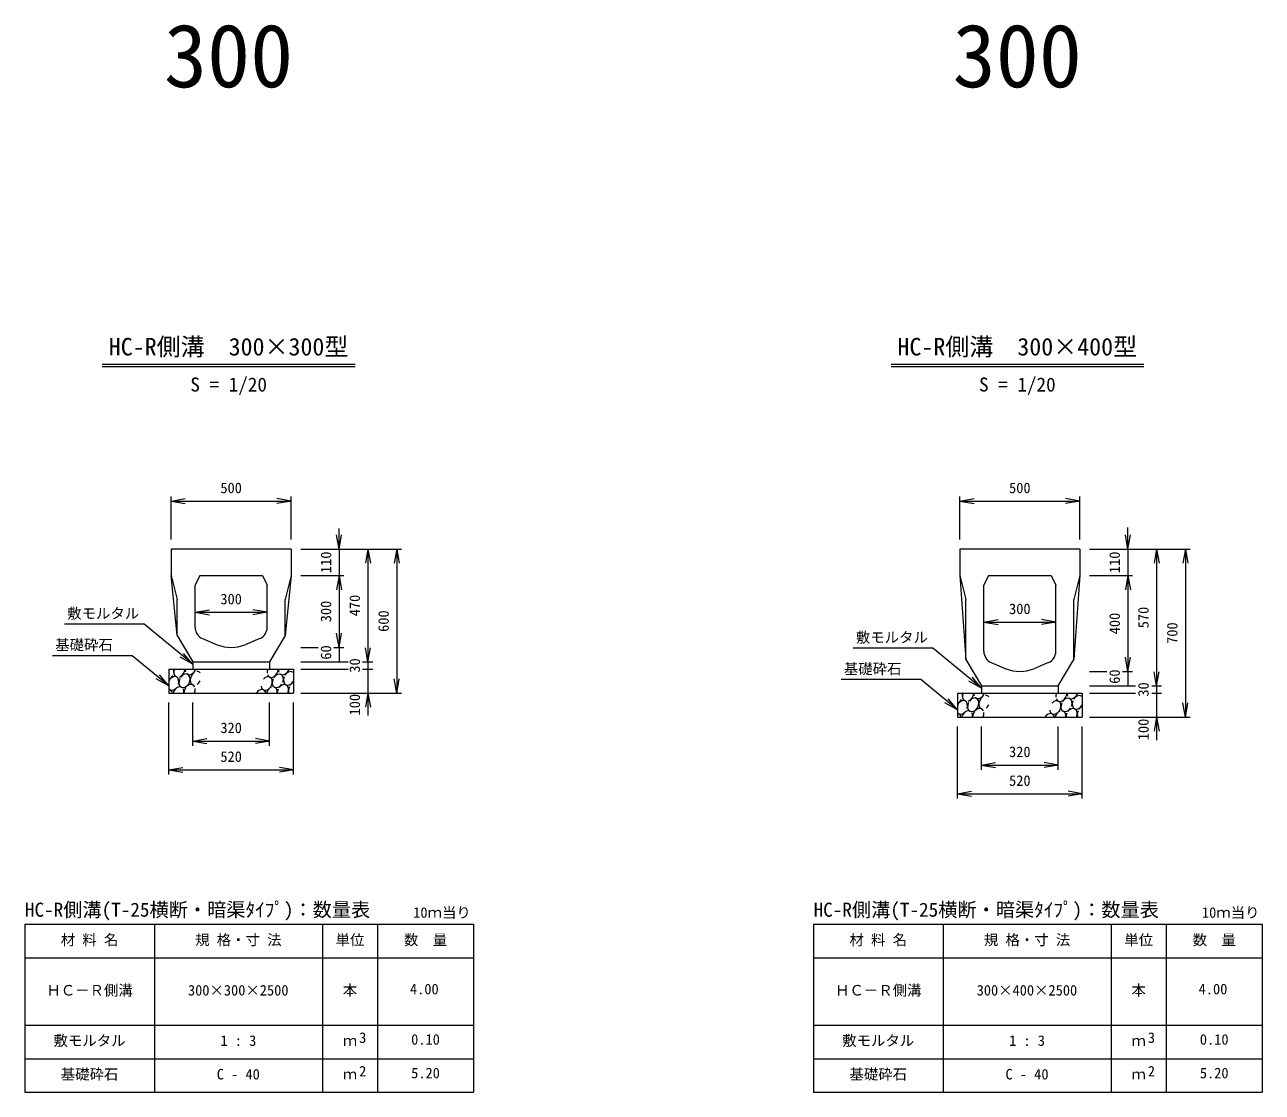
# Model space of a CAD drawing. Units: millimetres, scale not verified. Extents: x 5662 to 21676, y 2831 to 15264.
# Drawn here: x 5662 to 10818, y 2831 to 7281 of the extents above; entities that cross this region are included whole.
import ezdxf
from ezdxf.enums import TextEntityAlignment as Align

# ---------------------------------------------------------------- set-up
doc = ezdxf.new("R2010")
doc.units = ezdxf.units.MM
doc.header["$LTSCALE"] = 20
doc.layers.add('0_2', color=4, linetype='Continuous', lineweight=18)
doc.styles.add('ＭＳ ゴシック-5.0-0.0', font='')
doc.styles.get('ＭＳ ゴシック-5.0-0.0').set_extended_font_data('ＭＳ ゴシック-5.0-0.0')

msp = doc.modelspace()

# ---------------------------------------------------------------- linework, layer by layer
at = {"layer": '0_2'}
for p, q in [((5984.91, 5866.11), (7038.5, 5866.11)), ((5984.91, 5856.11), (7038.5, 5856.11)), ((9271.05, 5866.11), (10324.63, 5866.11)), ((9271.05, 5856.11), (10324.63, 5856.11)), ((6271.71, 5135.11), (6271.71, 5315.11)), ((6771.71, 5135.11), (6771.71, 5315.11)), ((9557.84, 5135.11), (9557.84, 5315.11)), ((10057.84, 5135.11), (10057.84, 5315.11)), ((6271.71, 5295.11), (6330.79, 5305.53)), ((6271.71, 5295.11), (6330.79, 5284.69)), ((6271.71, 5295.11), (6771.71, 5295.11)), ((6771.71, 5295.11), (6712.62, 5305.53)), ((6771.71, 5295.11), (6712.62, 5284.69)), ((9557.84, 5295.11), (9616.93, 5305.53)), ((9557.84, 5295.11), (9616.93, 5284.69)), ((9557.84, 5295.11), (10057.84, 5295.11)), ((10057.84, 5295.11), (9998.75, 5305.53)), ((10057.84, 5295.11), (9998.75, 5284.69)), ((6971.71, 5095.11), (6971.71, 5180.89)), ((10257.84, 5095.11), (10257.84, 5185.5)), ((6971.71, 5095.11), (6961.29, 5154.2)), ((6971.71, 5095.11), (6982.12, 5154.2)), ((10257.84, 5095.11), (10247.42, 5154.2)), ((10257.84, 5095.11), (10268.26, 5154.2)), ((6811.71, 5095.11), (7231.71, 5095.11)), ((6971.71, 5095.11), (6971.71, 4985.11)), ((7091.71, 5095.11), (7081.29, 5036.02)), ((7091.71, 5095.11), (7102.12, 5036.02)), ((7091.71, 5095.11), (7091.71, 4625.11)), ((7211.71, 5095.11), (7201.29, 5036.02)), ((7211.71, 5095.11), (7222.12, 5036.02)), ((7211.71, 5095.11), (7211.71, 4495.11)), ((10097.84, 5095.11), (10517.84, 5095.11)), ((10257.84, 5095.11), (10257.84, 4985.11)), ((10377.84, 5095.11), (10367.42, 5036.02)), ((10377.84, 5095.11), (10388.26, 5036.02)), ((10377.84, 5095.11), (10377.84, 4525.11)), ((10497.84, 5095.11), (10487.42, 5036.02)), ((10497.84, 5095.11), (10508.26, 5036.02)), ((10497.84, 5095.11), (10497.84, 4395.11)), ((6296.71, 4735.11), (6271.71, 4985.11)), ((6771.71, 4985.11), (6746.71, 4735.11)), ((6811.71, 4985.11), (6991.71, 4985.11)), ((6971.71, 4985.11), (6961.29, 4926.02)), ((6971.71, 4985.11), (6982.12, 4926.02)), ((6971.71, 4985.11), (6971.71, 4685.11)), ((9557.84, 4985.11), (9582.84, 4635.11)), ((10057.84, 4985.11), (10032.84, 4635.11)), ((10097.84, 4985.11), (10277.84, 4985.11)), ((10257.84, 4985.11), (10247.42, 4926.02)), ((10257.84, 4985.11), (10268.26, 4926.02)), ((10257.84, 4985.11), (10257.84, 4585.11)), ((6371.71, 4831.87), (6430.79, 4842.29)), ((6371.71, 4831.87), (6430.79, 4821.45)), ((6371.71, 4831.87), (6671.71, 4831.87)), ((6671.71, 4831.87), (6612.62, 4842.29)), ((6671.71, 4831.87), (6612.62, 4821.45)), ((9657.84, 4791.01), (9716.93, 4801.43)), ((9957.84, 4791.01), (9898.75, 4801.43)), ((6158.66, 4782.12), (5827.17, 4782.12)), ((6361.71, 4615.11), (6158.66, 4782.12)), ((6971.71, 4685.11), (6961.29, 4744.2)), ((6971.71, 4685.11), (6982.12, 4744.2)), ((9657.84, 4791.01), (9716.93, 4780.59)), ((9657.84, 4791.01), (9957.84, 4791.01)), ((9957.84, 4791.01), (9898.75, 4780.59)), ((6108.66, 4650.99), (5777.17, 4650.99)), ((6261.71, 4525.11), (6108.66, 4650.99)), ((6361.71, 4615.11), (6309.45, 4644.6)), ((6361.71, 4615.11), (6322.69, 4660.69)), ((6811.71, 4685.11), (6884.28, 4685.11)), ((6949.63, 4685.11), (6991.71, 4685.11)), ((6971.71, 4685.11), (6971.71, 4625.11)), ((7091.71, 4625.11), (7081.29, 4684.2)), ((7091.71, 4625.11), (7102.12, 4684.2)), ((9444.79, 4682.12), (9113.31, 4682.12)), ((9647.84, 4515.11), (9444.79, 4682.12)), ((10257.84, 4585.11), (10247.42, 4644.2)), ((10257.84, 4585.11), (10268.26, 4644.2)), ((6811.71, 4625.11), (7009.29, 4625.11)), ((6811.71, 4595.11), (7009.29, 4595.11)), ((7068.96, 4625.11), (7111.71, 4625.11)), ((7068.96, 4595.11), (7111.71, 4595.11)), ((7091.71, 4625.11), (7091.71, 4595.11)), ((7091.71, 4595.11), (7091.71, 4495.11)), ((6261.71, 4525.11), (6209.45, 4554.6)), ((6261.71, 4525.11), (6222.69, 4570.69)), ((7211.71, 4495.11), (7201.29, 4554.2)), ((7211.71, 4495.11), (7222.12, 4554.2)), ((9394.79, 4550.99), (9063.31, 4550.99)), ((9547.84, 4425.11), (9394.79, 4550.99)), ((9647.84, 4515.11), (9595.59, 4544.6)), ((9647.84, 4515.11), (9608.82, 4560.69)), ((10097.84, 4585.11), (10170.41, 4585.11)), ((10235.76, 4585.11), (10277.84, 4585.11)), ((10257.84, 4585.11), (10257.84, 4525.11)), ((10377.84, 4525.11), (10367.42, 4584.2)), ((10377.84, 4525.11), (10388.26, 4584.2)), ((6811.71, 4495.11), (7231.71, 4495.11)), ((7091.71, 4495.11), (7081.29, 4436.02)), ((7091.71, 4495.11), (7091.71, 4401.81)), ((7091.71, 4495.11), (7102.12, 4436.02)), ((10097.84, 4525.11), (10289.75, 4525.11)), ((10097.84, 4495.11), (10289.75, 4495.11)), ((10357.94, 4525.11), (10397.84, 4525.11)), ((10357.94, 4495.11), (10397.84, 4495.11)), ((10377.84, 4525.11), (10377.84, 4495.11)), ((10377.84, 4495.11), (10377.84, 4395.11)), ((6261.71, 4155.11), (6261.71, 4455.11)), ((6361.71, 4275.11), (6361.71, 4455.11)), ((6681.71, 4275.11), (6681.71, 4455.11)), ((6781.71, 4155.11), (6781.71, 4455.11)), ((9547.84, 4425.11), (9495.59, 4454.6)), ((9547.84, 4425.11), (9508.82, 4470.69)), ((10497.84, 4395.11), (10487.42, 4454.2)), ((10497.84, 4395.11), (10508.26, 4454.2)), ((10097.84, 4395.11), (10517.84, 4395.11)), ((10377.84, 4395.11), (10367.42, 4336.02)), ((10377.84, 4395.11), (10377.84, 4298.45)), ((10377.84, 4395.11), (10388.26, 4336.02)), ((9547.84, 4055.11), (9547.84, 4355.11)), ((9647.84, 4175.11), (9647.84, 4355.11)), ((9967.84, 4175.11), (9967.84, 4355.11)), ((10067.84, 4055.11), (10067.84, 4355.11)), ((6361.71, 4295.11), (6420.79, 4305.53)), ((6361.71, 4295.11), (6420.79, 4284.69)), ((6361.71, 4295.11), (6681.71, 4295.11)), ((6681.71, 4295.11), (6622.62, 4305.53)), ((6681.71, 4295.11), (6622.62, 4284.69)), ((6261.71, 4175.11), (6320.79, 4185.53)), ((6781.71, 4175.11), (6722.62, 4185.53)), ((9647.84, 4195.11), (9706.93, 4205.53)), ((9647.84, 4195.11), (9706.93, 4184.69)), ((9647.84, 4195.11), (9967.84, 4195.11)), ((9967.84, 4195.11), (9908.75, 4205.53)), ((9967.84, 4195.11), (9908.75, 4184.69)), ((6261.71, 4175.11), (6320.79, 4164.69)), ((6261.71, 4175.11), (6781.71, 4175.11)), ((6781.71, 4175.11), (6722.62, 4164.69)), ((9547.84, 4075.11), (9606.93, 4085.53)), ((9547.84, 4075.11), (9606.93, 4064.69)), ((9547.84, 4075.11), (10067.84, 4075.11)), ((10067.84, 4075.11), (10008.75, 4085.53)), ((10067.84, 4075.11), (10008.75, 4064.69)), ((6901.71, 3531.14), (6901.71, 2831.14)), ((7131.71, 3531.14), (7131.71, 2831.14)), ((10187.84, 3531.14), (10187.84, 2831.14)), ((10417.84, 3531.14), (10417.84, 2831.14)), ((5661.71, 3111.14), (7531.71, 3111.14)), ((8947.84, 3111.14), (10817.84, 3111.14)), ((5661.71, 2971.14), (7531.71, 2971.14)), ((8947.84, 2971.14), (10817.84, 2971.14))]:
    msp.add_line(p, q, dxfattribs=at)
at = {"layer": '0_2', "color": 2}
for p, q in [((6271.71, 5095.11), (6271.71, 4985.11)), ((6771.71, 5095.11), (6271.71, 5095.11)), ((6771.71, 5095.11), (6771.71, 4985.11)), ((9557.84, 5095.11), (9557.84, 4985.11)), ((10057.84, 5095.11), (9557.84, 5095.11)), ((10057.84, 5095.11), (10057.84, 4985.11)), ((6271.71, 4985.11), (6296.71, 4885.11)), ((6391.71, 4985.11), (6371.71, 4945.11)), ((6391.71, 4985.11), (6651.71, 4985.11)), ((6651.71, 4985.11), (6671.71, 4945.11)), ((6771.71, 4985.11), (6746.71, 4885.11)), ((9557.84, 4985.11), (9582.84, 4885.11)), ((9677.84, 4985.11), (9657.84, 4945.11)), ((9677.84, 4985.11), (9937.84, 4985.11)), ((9937.84, 4985.11), (9957.84, 4945.11)), ((10057.84, 4985.11), (10032.84, 4885.11)), ((6371.71, 4768.44), (6371.71, 4945.11)), ((6671.71, 4768.44), (6671.71, 4945.11)), ((9657.84, 4668.44), (9657.84, 4945.11)), ((9957.84, 4668.44), (9957.84, 4945.11)), ((6296.71, 4735.11), (6296.71, 4885.11)), ((6746.71, 4735.11), (6746.71, 4885.11)), ((9582.84, 4635.11), (9582.84, 4885.11)), ((10032.84, 4635.11), (10032.84, 4885.11)), ((6296.71, 4735.11), (6361.71, 4625.11)), ((6402.48, 4722.29), (6464.01, 4696.65)), ((6640.94, 4722.29), (6579.4, 4696.65)), ((6746.71, 4735.11), (6681.71, 4625.11)), ((6261.71, 4595.11), (6261.71, 4495.11)), ((6261.71, 4595.11), (6781.71, 4595.11)), ((6361.71, 4625.11), (6681.71, 4625.11)), ((6361.71, 4625.11), (6361.71, 4595.11)), ((6681.71, 4625.11), (6681.71, 4595.11)), ((6781.71, 4595.11), (6781.71, 4495.11)), ((9582.84, 4635.11), (9647.84, 4525.11)), ((9688.61, 4622.29), (9750.15, 4596.65)), ((9927.07, 4622.29), (9865.53, 4596.65)), ((9967.84, 4525.11), (10032.84, 4635.11)), ((6261.71, 4495.11), (6781.71, 4495.11)), ((9547.84, 4495.11), (9547.84, 4395.11)), ((9547.84, 4495.11), (10067.84, 4495.11)), ((9647.84, 4525.11), (9967.84, 4525.11)), ((9647.84, 4525.11), (9647.84, 4495.11)), ((9967.84, 4525.11), (9967.84, 4495.11)), ((10067.84, 4495.11), (10067.84, 4395.11)), ((9547.84, 4395.11), (10067.84, 4395.11)), ((5661.71, 3531.14), (5661.71, 2831.14)), ((5661.71, 3531.14), (7531.71, 3531.14)), ((6201.71, 3531.14), (6201.71, 2831.14)), ((7531.71, 3531.14), (7531.71, 2831.14)), ((8947.84, 3531.14), (8947.84, 2831.14)), ((8947.84, 3531.14), (10817.84, 3531.14)), ((9487.84, 3531.14), (9487.84, 2831.14)), ((10817.84, 3531.14), (10817.84, 2831.14)), ((5661.71, 3391.14), (7531.71, 3391.14)), ((8947.84, 3391.14), (10817.84, 3391.14)), ((5661.71, 2831.14), (7531.71, 2831.14)), ((8947.84, 2831.14), (10817.84, 2831.14))]:
    msp.add_line(p, q, dxfattribs=at)
for centre, radius, start, end in [((6421.71, 4768.44), 50, 180, 247.38014), ((6621.71, 4768.44), 50, 292.61986, 0), ((6521.71, 4835.11), 150, 247.38014, 292.61986), ((9707.84, 4668.44), 50, 180, 247.38014), ((9907.84, 4668.44), 50, 292.61986, 0), ((9807.84, 4735.11), 150, 247.38014, 292.61986)]:
    msp.add_arc(centre, radius, start, end, dxfattribs=at)
at = {"layer": '0_2'}
for centre, start_param, end_param in [((6306.09, 4588.91), 1.6822672, 3.0041978), ((6259.65, 4578.17), 5.1474802, 5.7147216), ((6306.09, 4588.91), 3.7709083, 5.2928579), ((6353.17, 4600.12), 2.0795248, 2.547628), ((6353.17, 4600.12), 2.9199025, 4.8956003), ((6694.94, 4588.51), 1.6822672, 2.2705704), ((6694.94, 4588.51), 2.5502995, 5.2928579), ((6742.02, 4599.72), 2.0795248, 2.5744435), ((6742.02, 4599.72), 2.9579169, 4.8956003), ((6259.65, 4578.17), 3.8493841, 4.6902001), ((6280.53, 4535.25), 4.8928581, 7.840068), ((6327.32, 4546.48), 1.5802698, 7.6313716), ((6374.54, 4556.65), 1.0316857, 3.395071), ((6374.54, 4556.65), 6.0011175, 6.7364116), ((6374.54, 4556.65), 4.0306578, 4.6625812), ((6669.38, 4534.85), 2.320676, 7.4860293), ((6716.17, 4546.08), 1.6079237, 4.5711327), ((6716.17, 4546.08), 4.8597842, 7.6713492), ((6763.39, 4556.25), 1.6954897, 4.6625812), ((6763.39, 4556.25), 6.0011175, 7.7378401), ((6784.24, 4513.67), 0.7283933, 1.3802926), ((6280.53, 4535.25), 2.8236307, 4.347989), ((6254.3, 4481.47), 5.5751573, 6.5743529), ((6301.38, 4492.68), 0.0324618, 1.8168834), ((6301.38, 4492.68), 5.1582417, 5.8599737), ((6348.32, 4502.86), 1.3150626, 2.1784748), ((6348.32, 4502.86), 5.7286705, 7.256989), ((6348.32, 4502.86), 4.7966503, 5.462491), ((6643.15, 4481.07), 5.5751573, 7.6831531), ((6690.23, 4492.28), 0.7069732, 1.8168834), ((6690.23, 4492.28), 5.1582417, 6.5669059), ((6737.17, 4502.46), 1.6215093, 2.1784748), ((6737.17, 4502.46), 4.7966503, 7.602652), ((6784.24, 4513.67), 1.6544758, 2.6284553), ((9592.23, 4488.91), 1.6822672, 3.0041978), ((9545.78, 4478.17), 5.1474802, 5.7147216), ((9592.23, 4488.91), 3.7709083, 5.2928579), ((9639.3, 4500.12), 2.0795248, 2.547628), ((9639.3, 4500.12), 2.9199025, 4.8956003), ((9981.08, 4488.51), 1.6822672, 2.2705704), ((9981.08, 4488.51), 2.5502995, 5.2928579), ((10028.15, 4499.72), 2.0795248, 2.5744435), ((10028.15, 4499.72), 2.9579169, 4.8956003), ((10049.53, 4456.25), 6.0011175, 7.7378401), ((9545.78, 4478.17), 3.8493841, 4.6902001), ((9566.66, 4435.25), 4.8928581, 7.840068), ((9613.45, 4446.48), 1.5802698, 7.6313716), ((9634.45, 4402.86), 5.7286705, 7.256989), ((9660.68, 4456.65), 1.0316857, 3.395071), ((9660.68, 4456.65), 6.0011175, 6.7364116), ((9660.68, 4456.65), 4.0306578, 4.6625812), ((9955.51, 4434.85), 2.320676, 7.4860293), ((10002.3, 4446.08), 1.6079237, 4.5711327), ((10002.3, 4446.08), 4.8597842, 7.6713492), ((10049.53, 4456.25), 1.6954897, 4.6625812), ((10070.38, 4413.67), 0.7283933, 1.3802926), ((9566.66, 4435.25), 2.8236307, 4.347989), ((9540.43, 4381.47), 5.5751573, 6.5743529), ((9587.51, 4392.68), 0.0324618, 1.8168834), ((9587.51, 4392.68), 5.1582417, 5.8599737), ((9634.45, 4402.86), 1.3150626, 2.1784748), ((9634.45, 4402.86), 4.7966503, 5.462491), ((9929.28, 4381.07), 5.5751573, 7.6831531), ((9976.36, 4392.28), 0.7069732, 1.8168834), ((9976.36, 4392.28), 5.1582417, 6.5669059), ((10023.3, 4402.46), 1.6215093, 2.1784748), ((10023.3, 4402.46), 4.7966503, 7.602652), ((10070.38, 4413.67), 1.6544758, 2.6284553)]:
    msp.add_ellipse(centre, major_axis=(13.56, 26.74), ratio=0.710984, start_param=start_param, end_param=end_param, dxfattribs=at)

# ---------------------------------------------------------------- texts
at = {"layer": '0_2', "color": 7, "style": 'ＭＳ ゴシック-5.0-0.0'}
for s, height, p in [('300', 263.9, (6241.74, 6941.04)), ('300', 263.9, (9527.87, 6941.04)), ('HC-R側溝\u3000300×300型', 73.31, (6011.74, 5880.21)), ('HC-R側溝\u3000300×400型', 73.31, (9297.87, 5880.21)), ('S = 1/20', 58.65, (6351.73, 5734.22)), ('S = 1/20', 58.65, (9637.87, 5734.22)), ('500', 43.99, (6476.71, 5315.11)), ('500', 43.99, (9762.84, 5315.11)), ('300', 43.99, (6476.71, 4851.87)), ('敷モルタル', 43.99, (5838.49, 4792.15)), ('300', 43.99, (9762.84, 4811.01)), ('敷モルタル', 43.99, (9124.62, 4692.15)), ('基礎砕石', 43.99, (5788.49, 4661.02)), ('基礎砕石', 43.99, (9074.62, 4561.02)), ('320', 43.99, (6476.71, 4315.11)), ('520', 43.99, (6476.71, 4195.11)), ('320', 43.99, (9762.84, 4215.11)), ('520', 43.99, (9762.84, 4095.11)), ('HC-R側溝(T-25横断・暗渠ﾀｲﾌﾟ)：数量表', 58.65, (5662.38, 3545.24)), ('HC-R側溝(T-25横断・暗渠ﾀｲﾌﾟ)：数量表', 58.65, (8948.51, 3545.24)), ('10ｍ当り', 43.99, (7280.34, 3545.19)), ('10ｍ当り', 43.99, (10566.48, 3545.19)), ('材 料 名', 43.99, (5811.75, 3431.21)), ('規 格・寸 法', 43.99, (6371.75, 3431.21)), ('単位', 43.99, (6956.75, 3431.21)), ('数\u3000量', 43.99, (7241.75, 3431.21)), ('材 料 名', 43.99, (9097.89, 3431.21)), ('規 格・寸 法', 43.99, (9657.89, 3431.21)), ('単位', 43.99, (10242.89, 3431.21)), ('数\u3000量', 43.99, (10527.89, 3431.21)), ('ＨＣ－Ｒ側溝', 43.99, (5751.75, 3221.14)), ('300×300×2500', 43.99, (6341.75, 3221.2)), ('本', 43.99, (6986.75, 3221.2)), ('4.00', 43.99, (7266.71, 3226.2)), ('ＨＣ－Ｒ側溝', 43.99, (9037.89, 3221.14)), ('300×400×2500', 43.99, (9627.89, 3221.2)), ('本', 43.99, (10272.89, 3221.2)), ('4.00', 43.99, (10552.84, 3226.2)), ('敷モルタル', 43.99, (5781.76, 3011.24)), ('1 : 3', 43.99, (6476.76, 3011.24)), ('ｍ', 43.99, (6986.75, 3011.19)), ('3', 43.99, (7055.08, 3023.7)), ('0.10', 43.99, (7271.71, 3016.19)), ('敷モルタル', 43.99, (9067.89, 3011.24)), ('1 : 3', 43.99, (9762.89, 3011.24)), ('ｍ', 43.99, (10272.89, 3011.19)), ('3', 43.99, (10341.21, 3023.7)), ('0.10', 43.99, (10557.84, 3016.19)), ('2', 43.99, (7055.08, 2883.7)), ('2', 43.99, (10341.21, 2883.7)), ('基礎砕石', 43.99, (5811.76, 2871.24)), ('C - 40', 43.99, (6461.76, 2871.24)), ('ｍ', 43.99, (6986.75, 2871.19)), ('5.20', 43.99, (7271.71, 2876.19)), ('基礎砕石', 43.99, (9097.89, 2871.24)), ('C - 40', 43.99, (9747.89, 2871.24)), ('ｍ', 43.99, (10272.89, 2871.19)), ('5.20', 43.99, (10557.84, 2876.19))]:
    msp.add_text(s, height=height, dxfattribs=at).set_placement(p, align=Align.BOTTOM_LEFT)
for s, p in [('110', (6951.71, 4995.11)), ('110', (10237.84, 4995.11)), ('470', (7071.71, 4815.11)), ('300', (6951.71, 4790.11)), ('570', (10357.84, 4765.11)), ('600', (7191.71, 4750.11)), ('400', (10237.84, 4740.11)), ('700', (10477.84, 4700.11)), ('60', (6951.71, 4634.23)), ('30', (7071.71, 4580.11)), ('60', (10237.84, 4533.71)), ('100', (7071.71, 4401.81)), ('30', (10357.84, 4480.11)), ('100', (10357.84, 4298.45))]:
    msp.add_text(s, height=43.99, rotation=90, dxfattribs=at).set_placement(p, align=Align.BOTTOM_LEFT)

doc.saveas('drawing.dxf')
